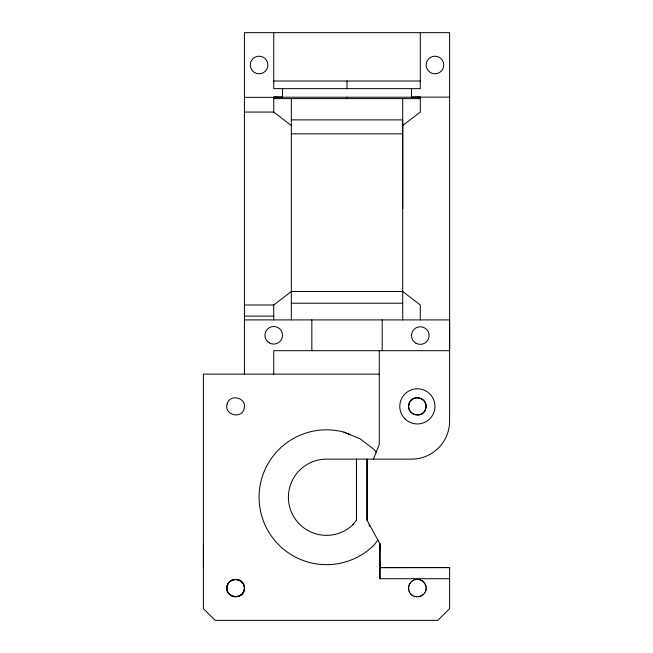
<?xml version="1.0" encoding="UTF-8"?>
<svg xmlns="http://www.w3.org/2000/svg" width="653" height="653" viewBox="0 0 653 653"><rect width="100%" height="100%" fill="white"/><g stroke="black" fill="none" stroke-linecap="round" stroke-linejoin="round"><path stroke-width="0.98" d="M356.473 520.237L356.473 459.132L356.473 520.237L352.881 524.62M367.043 520.237L367.043 459.132L367.043 520.237L379.924 543.835L379.924 578.729L449.607 578.729M379.262 374.128L203.393 374.128L203.393 608.629L215.115 620.35L437.885 620.35L449.607 608.629L449.607 567.588L379.907 567.612L379.924 543.835M402.713 98.603L402.713 208.519M408.835 589.961C407.554 585.145 411.357 579.946 416.255 579.382M408.647 589.218C409.7 600.997 428.939 597.634 425.895 586.255M369.28 526.375L369.288 524.359M418.842 97.248L418.834 98.603L420.295 97.134L449.607 97.134M420.295 98.603L420.222 97.224L273.819 97.224L273.738 98.603L420.295 98.603L420.295 112.055L402.713 125.556L402.713 319.905M408.656 586.925L408.647 587.684M426.083 589.292L426.083 588.524M409.056 585.447L409.251 584.713M425.674 590.769L425.478 591.504M373.402 459.132L379.262 444.481L379.262 350.685M410.027 583.382L410.411 582.729M424.703 592.826L424.319 593.487M379.907 567.612L449.607 567.588M377.875 540.088L374.169 544.912A67.414 67.414 0 0 1 261.38 514.686A67.414 67.414 0 0 1 343.951 432.123L350.261 434.727M411.496 581.643L412.043 581.113M423.234 594.565L422.695 595.103M244.426 304.984L273.738 304.984L291.328 291.491L402.713 291.491L420.295 304.984L420.295 319.905M413.373 580.346L414.035 579.97M421.365 595.863L420.703 596.246M415.512 579.578C420.328 578.297 425.527 582.101 426.091 586.99M419.218 596.638L418.483 596.826M417.789 579.391L418.549 579.391M416.949 596.826L416.19 596.818M411.504 88.637L411.504 97.256L420.295 97.134M411.504 97.256L420.271 97.224M273.738 81.013L420.295 81.013M244.426 97.362L273.738 97.362M244.426 112.055L273.738 112.055L291.328 125.556M291.328 119.883L402.615 119.883L402.713 125.556M291.328 133.832L402.615 133.832M291.328 303.212L402.713 303.212M244.426 316.109L273.738 316.109M244.426 319.905L449.607 319.905L449.607 350.685L273.738 350.685L273.738 374.128M273.738 112.055L273.738 97.134L282.529 97.256L282.529 88.637M273.77 97.224L282.529 97.256M420.026 579.799L420.761 579.995M414.704 596.418L413.969 596.222M343.951 432.123L360.211 438.857L374.169 449.566L376.177 452.186M422.091 580.77L422.744 581.154M412.647 595.446L411.986 595.063M423.83 582.239L424.36 582.778M410.908 593.977L410.37 593.43M273.819 97.224L275.207 98.603L275.003 97.24M425.127 584.109L425.503 584.77M409.611 592.1L409.227 591.438M379.924 543.99L379.924 549.85M379.924 567.441L379.924 561.572M203.393 544.382L203.393 567.033M420.295 32.65L420.295 88.637L273.738 88.637L273.738 32.65M382.193 319.905L382.193 350.685M379.924 567.588L379.924 578.729M347.021 81.013L347.021 88.637M347.021 97.256L347.021 98.603M311.84 319.905L311.84 350.685M291.328 98.603L291.328 319.905M273.738 304.984L273.738 319.905M244.426 374.128L244.426 32.65L449.607 32.65L449.607 421.03A38.103 38.103 0 0 1 411.504 459.132L326.5 459.132A38.103 38.103 0 0 0 291.295 511.821A38.103 38.103 0 0 0 353.444 524.188M227.138 585.831C223.897 600.009 247.414 600.221 244.124 585.831C239.847 571.791 219.441 583.578 229.415 594.328C235.374 600.531 246.524 594.083 244.124 585.831C242.075 577.481 229.187 577.481 227.138 585.831M227.138 404.101C223.799 414.9 241.618 419.675 244.124 408.647C247.463 397.848 229.652 393.073 227.138 404.101M408.876 404.101C405.537 414.9 423.348 419.675 425.862 408.647C429.201 397.848 411.382 393.073 408.876 404.101M227.448 585.284C223.22 595.691 240.761 601.707 243.822 590.932C248.05 580.517 230.509 574.501 227.448 585.284M411.512 412.672A8.595 8.595 0 0 0 425.748 408.296A8.595 8.595 0 0 0 414.843 398.159A8.595 8.595 0 0 0 411.512 412.672M404.933 418.81A17.59 17.59 0 0 0 434.351 410.925A17.59 17.59 0 0 0 412.818 389.384A17.59 17.59 0 0 0 404.933 418.81M415.904 343.176A8.791 8.791 0 0 0 429.094 335.56A8.791 8.791 0 0 0 415.904 327.945A8.791 8.791 0 0 0 415.904 343.176M430.556 72.622A8.791 8.791 0 0 0 443.746 65.006A8.791 8.791 0 0 0 430.556 57.391A8.791 8.791 0 0 0 430.556 72.622M254.686 72.622A8.791 8.791 0 0 0 267.877 65.006A8.791 8.791 0 0 0 254.686 57.391A8.791 8.791 0 0 0 254.686 72.622M269.338 342.907A8.791 8.791 0 0 0 282.529 335.291A8.791 8.791 0 0 0 269.338 327.675A8.791 8.791 0 0 0 269.338 342.907"/></g></svg>
